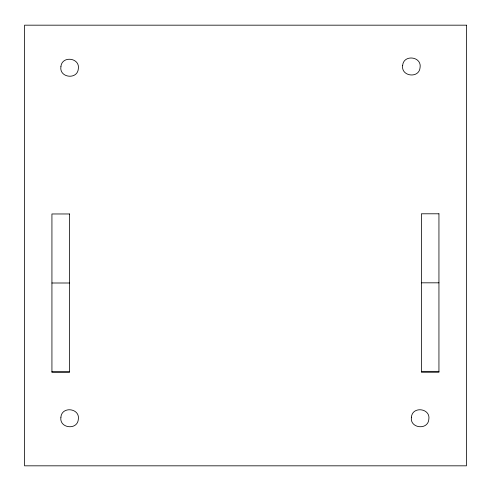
<?xml version="1.0" encoding="UTF-8"?>
<svg xmlns="http://www.w3.org/2000/svg" width="491" height="491" viewBox="0 0 491 491"><rect width="100%" height="100%" fill="white"/><g stroke="black" fill="none" stroke-linecap="round" stroke-linejoin="round"><path stroke-width="0.74" d="M421.376 282.822L438.942 282.822M51.929 283L69.495 283M421.376 371.356L438.942 371.356M51.929 371.534L69.495 371.534M60.915 66.702C59.067 77.86 77.504 80.051 78.321 68.771C80.168 57.619 61.731 55.428 60.915 66.702M60.915 417.221C59.067 428.373 77.504 430.564 78.321 419.289C80.168 408.131 61.731 405.94 60.915 417.221M402.669 65.456C400.822 76.608 419.253 78.799 420.069 67.519C421.916 56.367 403.485 54.176 402.669 65.456M411.427 417.221C409.586 428.373 428.017 430.564 428.833 419.289C430.681 408.131 412.244 405.94 411.427 417.221M466.45 25.176L24.55 25.176L24.55 465.824L466.45 465.824L466.45 25.176M438.942 213.794L421.376 213.794L421.376 372.239L438.942 372.239L438.942 213.794M69.495 213.966L51.929 213.966L51.929 372.417L69.495 372.417L69.495 213.966"/></g></svg>
